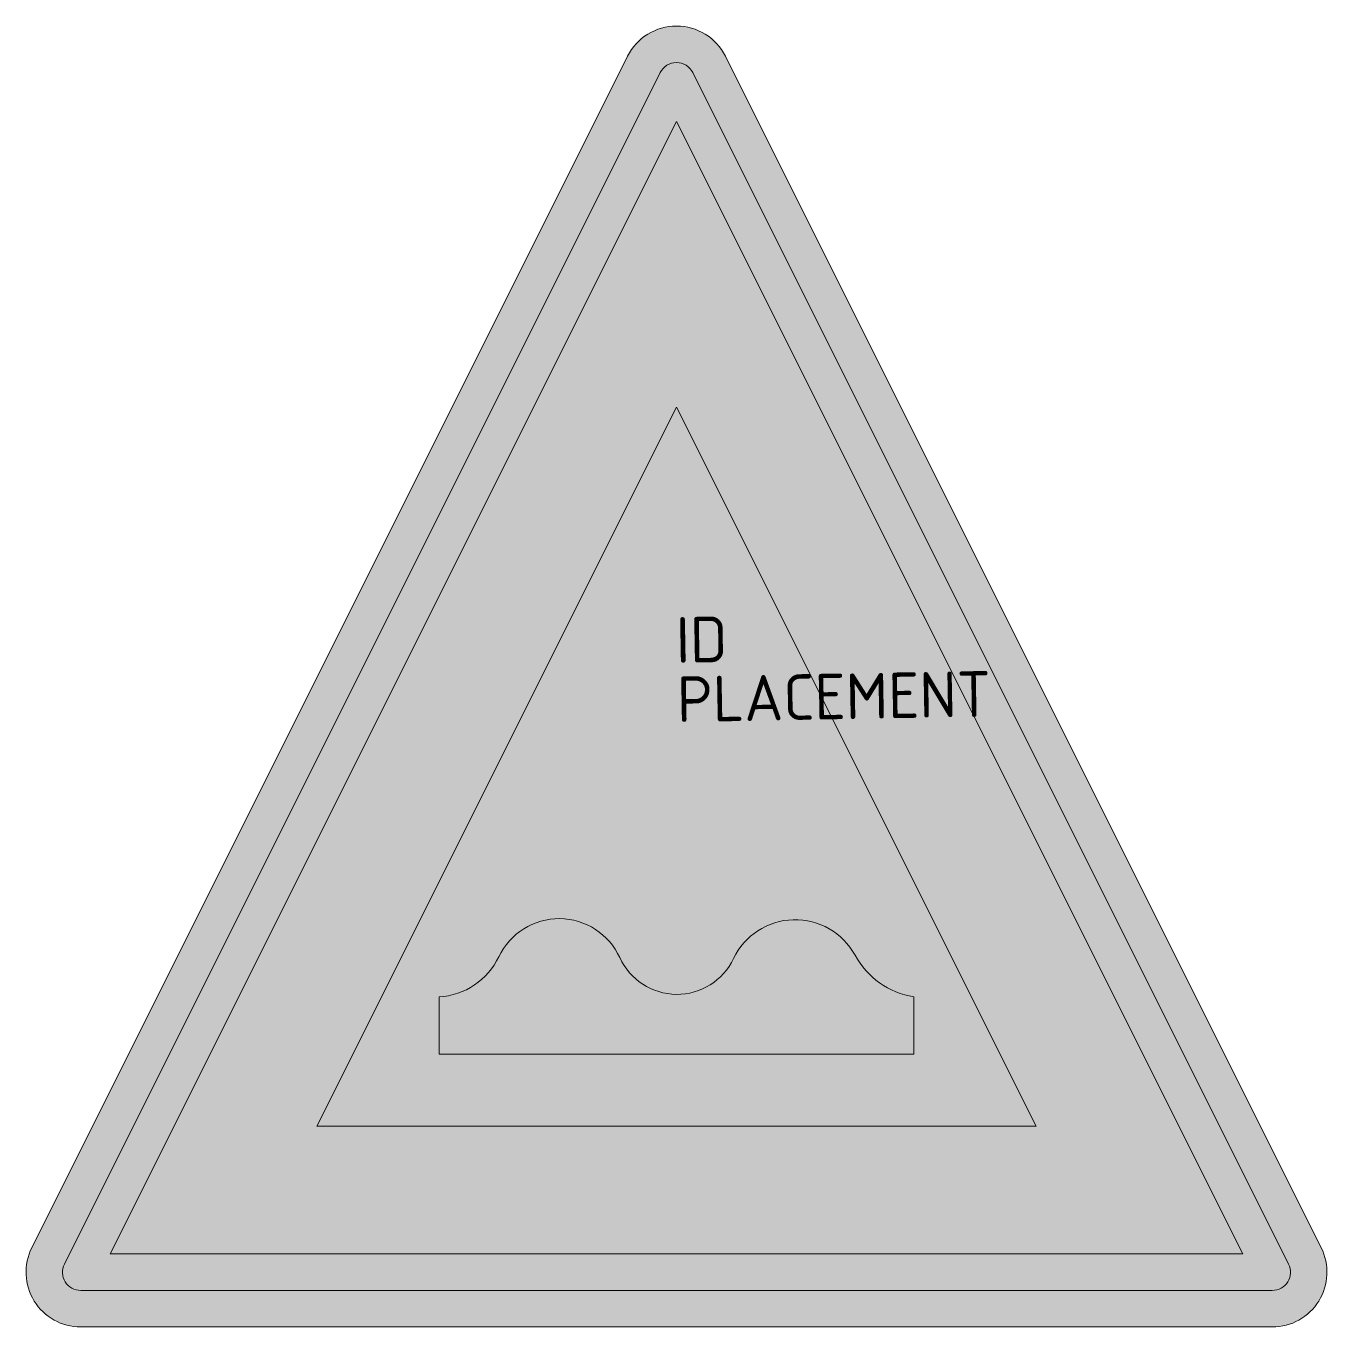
# Model space of a CAD drawing. Extents: x -3.56 to 3.56, y -3.56 to 3.56.
import ezdxf
from ezdxf.enums import TextEntityAlignment as Align

# ---------------------------------------------------------------- set-up
doc = ezdxf.new("R2010")
doc.units = 0
doc.styles.add('NLCS-ISO', font='NLCS-ISO.ttf', dxfattribs={"height": 0.25})

msp = doc.modelspace()

# ---------------------------------------------------------------- hatches: boundary and pattern name
at = {"true_color": 0xbb1e10}
h = msp.add_hatch(color=22, dxfattribs=at)
h.dxf.hatch_style = 1
h.paths.add_polyline_path([(-3.33066907387547e-16, -3.364589803375031), (-3.264589803375033, -3.36458980337503, -0.5575365158350488), (-3.354032522475023, -3.219868443825035), (-0.08944271909999257, 3.309311162925026, -0.2840790438404129), (-3.33066907387547e-16, 3.36458980337503), (-3.33066907387547e-16, 3.564589803375031, 0.2840790438404122), (-0.2683281572999753, 3.398753882025018), (-3.532917960675007, -3.130425724725043, 0.5575365158350504), (-3.264589803375031, -3.56458980337503), (-3.33066907387547e-16, -3.56458980337503)])
h = msp.add_hatch(color=22, dxfattribs=at)
h.dxf.hatch_style = 1
h.paths.add_polyline_path([(3.532917960675005, -3.130425724725042), (0.2683281572999748, 3.398753882025018, 0.2840790438404124), (-3.33066907387547e-16, 3.564589803375031), (-3.33066907387547e-16, 3.36458980337503, -0.2840790438404117), (0.08944271909999146, 3.309311162925026), (3.354032522475022, -3.219868443825035, -0.55753651583505), (3.264589803375031, -3.364589803375031), (-3.33066907387547e-16, -3.36458980337503), (-2.775557561562891e-16, -3.56458980337503), (3.26458980337503, -3.564589803375032, 0.5575365158350539)])
at = {"true_color": 0xf1f0ea}
h = msp.add_hatch(color=7, dxfattribs=at)
h.dxf.hatch_style = 1
h.paths.add_polyline_path([(-2.220446049250313e-16, 3.040983005625054), (-2.220446049250313e-16, 3.36458980337503, 0.2840790438404135), (-0.08944271909999268, 3.309311162925026), (-3.354032522475024, -3.219868443825035, 0.5575365158350518), (-3.264589803375033, -3.36458980337503), (-2.220446049250313e-16, -3.364589803375031), (-2.220446049250313e-16, -3.164589803375029), (-3.102786404500042, -3.164589803375028)])
h = msp.add_hatch(color=7, dxfattribs=at)
h.dxf.hatch_style = 1
h.paths.add_polyline_path([(0.08944271909999135, 3.309311162925026, 0.2840790438404112), (-2.220446049250313e-16, 3.36458980337503), (0, 3.04098300562505), (3.102786404500041, -3.164589803375031), (0, -3.164589803375029), (0, -3.36458980337503), (3.26458980337503, -3.364589803375031, 0.5575365158350514), (3.354032522475022, -3.219868443825035)])
at = {"true_color": 0xbb1e10}
h = msp.add_hatch(color=22, dxfattribs=at)
h.dxf.hatch_style = 1
h.paths.add_polyline_path([(-3.885780586188048e-16, 3.040983005625052), (-3.102786404500042, -3.164589803375029), (-3.885780586188048e-16, -3.164589803375029), (-4.440892098500626e-16, -2.46458980337503), (-1.970162612375115, -2.46458980337503), (-3.33066907387547e-16, 1.4757354213752)], flags=17)
h = msp.add_hatch(color=22, dxfattribs=at)
h.dxf.hatch_style = 1
h.paths.add_polyline_path([(-3.33066907387547e-16, 3.040983005625052), (-3.33066907387547e-16, 1.475735421375199), (1.970162612375114, -2.46458980337503), (-3.33066907387547e-16, -2.46458980337503), (-3.33066907387547e-16, -3.164589803375029), (3.102786404500042, -3.164589803375032)], flags=17)
at = {"true_color": 0xf1f0ea}
h = msp.add_hatch(color=7, dxfattribs=at)
h.dxf.hatch_style = 1
h.paths.add_polyline_path([(-5.273559366969494e-16, 1.475735421375199), (-1.970162612375115, -2.46458980337503), (1.970162612375114, -2.46458980337503)])
h.paths.add_polyline_path([(-0.3105869736087563, -1.540741868574688, 0.6370420057115095), (0.312773210743921, -1.545748540004341, -0.6122501115514722), (0.9783352074577534, -1.527350591885297, 0.2320777340654275), (1.301271054333266, -1.755487399689587), (1.301271054333266, -2.069807292354033), (-1.301281286100608, -2.069807292354033), (-1.301281286100608, -1.755487399689587, 0.2744334220495582), (-0.9734767231716889, -1.535519355848688, -0.6371497913934364)], flags=16)
at = {"true_color": 0x2a292a}
h = msp.add_hatch(color=250, dxfattribs=at)
h.dxf.hatch_style = 1
edge = h.paths.add_edge_path()
edge.add_line((1.301271054333266, -2.069807292354033), (-1.301281286100608, -2.069807292354033))
edge.add_line((-1.301281286100608, -2.069807292354033), (-1.301281286100608, -1.755487399689587))
edge.add_arc((-1.322671155249754, -1.369374121057717), 0.3867053017972079, 273.1708254808453, 334.5550923923739)
edge.add_arc((-0.6432491375780196, -1.69264024525236), 0.36570101472928, 24.542127779966677, 154.5550923923741, ccw=False)
edge.add_arc((0.002260565690928426, -1.39789113736975), 0.3439184703554802, 204.5421277799667, 334.5375215739849)
edge.add_arc((0.6502506041633629, -1.706445798663082), 0.3737841623311711, 28.629295084520606, 154.5375215739849, ccw=False)
edge.add_arc((1.372321497182349, -1.31228089547981), 0.4488654261612285, 208.6292950845205, 260.8924045467625)
edge.add_line((1.301271054333266, -1.755487399689587), (1.301271054333266, -2.069807292354033))

# ---------------------------------------------------------------- linework, layer by layer
at = {"color": 22, "lineweight": 0, "true_color": 0xbb1e10}
msp.add_lwpolyline([(3.532917960675006, -3.130425724725044), (0.2683281572999751, 3.398753882025018, 0.6180339887498958), (-0.2683281572999757, 3.398753882025018), (-3.532917960675007, -3.130425724725044, 0.5575365158350511), (-3.26458980337503, -3.56458980337503), (3.26458980337503, -3.564589803375031, 0.5575365158350506)], format="xyb", close=True, dxfattribs=at)
at = {"color": 7, "lineweight": 0, "true_color": 0xf1f0ea}
msp.add_lwpolyline([(3.354032522475022, -3.219868443825035), (0.08944271909999145, 3.309311162925026, 0.6180339887498948), (-0.08944271909999259, 3.309311162925026), (-3.354032522475024, -3.219868443825036, 0.5575365158350514), (-3.264589803375031, -3.36458980337503), (3.26458980337503, -3.364589803375031, 0.5575365158350514)], format="xyb", close=True, dxfattribs=at)
for points in [[(3.102786404500042, -3.164589803375031), (-5.689893001203927e-16, 3.040983005625052), (-3.102786404500041, -3.164589803375028)], [(1.970162612375114, -2.46458980337503), (-5.689893001203927e-16, 1.475735421375199), (-1.970162612375115, -2.46458980337503)]]:
    msp.add_lwpolyline(points, close=True, dxfattribs=at)
at = {"color": 250, "lineweight": 0, "true_color": 0x2a292a}
msp.add_lwpolyline([(1.301271054333266, -2.069807292354033), (-1.301281286100608, -2.069807292354033), (-1.301281286100608, -1.755487399689587, 0.2744334220495578), (-0.973476723171689, -1.535519355848689, -0.6371497913934365), (-0.3105869736087563, -1.540741868574688, 0.6370420057115093), (0.3127732107439209, -1.545748540004341, -0.612250111551472), (0.9783352074577533, -1.527350591885297, 0.2320777340654276), (1.301271054333266, -1.755487399689587)], format="xyb", close=True, dxfattribs=at)

# ---------------------------------------------------------------- texts
at = {"style": 'NLCS-ISO'}
msp.add_attdef('ID', text='', height=0.25, rotation=1, dxfattribs=at).set_placement((0, 0), align=Align.BOTTOM_LEFT)
msp.add_attdef('PLACEMENT', text='', height=0.25, rotation=1, dxfattribs=at).set_placement((0, 0), align=Align.TOP_LEFT)

doc.saveas('drawing.dxf')
